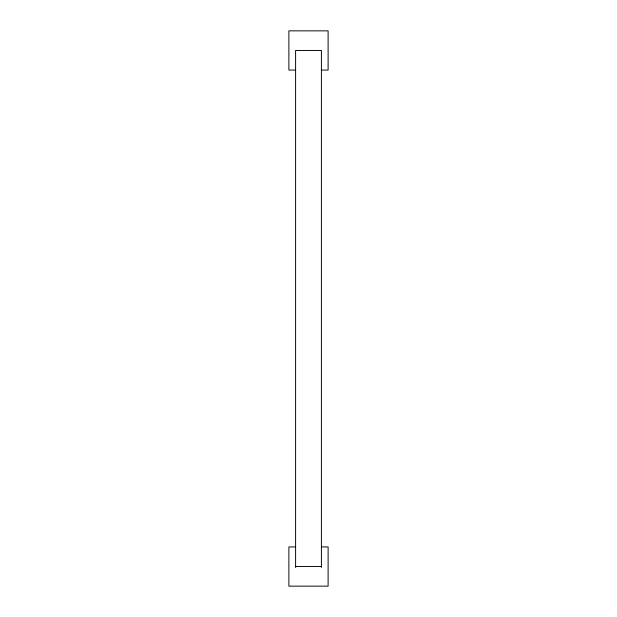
<?xml version="1.0" encoding="UTF-8"?>
<svg xmlns="http://www.w3.org/2000/svg" width="617" height="617" viewBox="0 0 617 617"><rect width="100%" height="100%" fill="white"/><g stroke="black" fill="none" stroke-linecap="round" stroke-linejoin="round"><path stroke-width="0.93" d="M295.589 70.076L288.887 70.076L288.887 30.85L328.113 30.85L328.113 70.076L321.411 70.076M295.589 546.924L288.887 546.924L288.887 586.15L328.113 586.15L328.113 546.924L321.411 546.924M295.597 566.537L321.403 566.537M321.403 567.478L321.403 50.463L295.597 50.463L295.597 567.478"/></g></svg>
